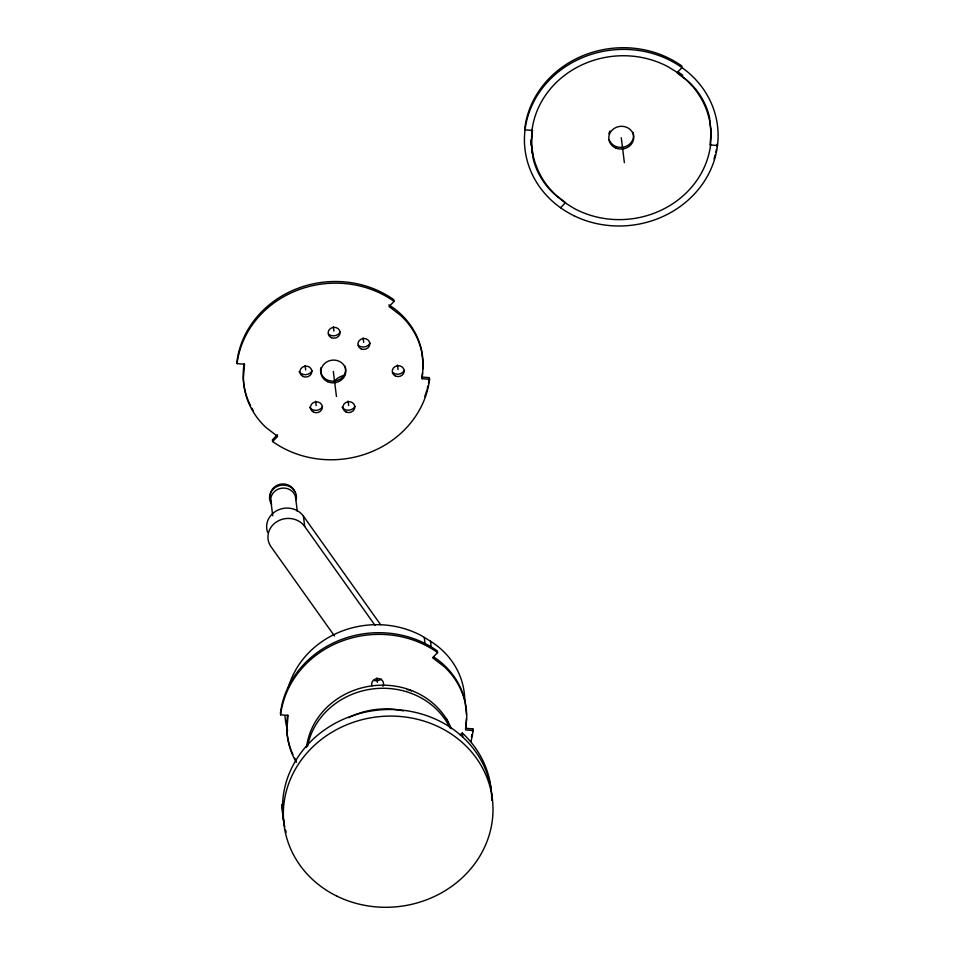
<?xml version="1.0" encoding="UTF-8"?>
<svg xmlns="http://www.w3.org/2000/svg" width="955" height="955" viewBox="0 0 955 955"><rect width="100%" height="100%" fill="white"/><g stroke="black" fill="none" stroke-linecap="round" stroke-linejoin="round"><path stroke-width="1.43" d="M429.571 379.314L422.122 378.705L423.268 364.87L421.585 351.154A81.33 73.941 -7.1 0 0 400.539 315.317L389.031 306.531L394.069 301.398L393.866 299.751A96.968 88.17 -7.1 0 0 296.289 288.947A96.968 88.17 -7.1 0 0 236.9 361.957L237.103 363.616L244.54 364.213L243.394 378.049A81.33 73.941 -7.1 0 0 266.135 427.613L277.642 436.387L272.605 441.52A96.968 88.17 -7.1 0 0 370.182 452.324A96.968 88.17 -7.1 0 0 429.571 379.314L429.356 377.655L421.919 377.046A81.33 73.941 -7.1 0 0 422.564 372.928M277.439 434.74L272.39 439.873L272.605 441.52M560.537 207.748L565.575 202.615L554.067 193.829A81.33 73.941 -7.1 0 1 533.021 157.993L531.422 140.683L531.983 130.405A89.973 81.808 -7.1 0 1 668.404 66.934L677.62 72.676L685.953 79.444L693.258 87.12A89.973 81.808 -7.1 0 1 710.257 124.437L711.212 131.098L710.066 144.921L717.503 145.53L717.301 143.883A96.968 88.17 -7.1 0 1 716.907 146.64M296.325 762.305A81.33 73.941 -7.1 0 1 286.918 729.25L288.064 715.426L280.627 714.817L280.424 713.17A96.968 88.17 -7.1 0 1 339.813 640.148A96.968 88.17 -7.1 0 1 437.39 650.952L437.593 652.599L432.543 657.744L444.063 666.518A81.33 73.941 -7.1 0 1 465.097 702.355L466.792 716.083L465.646 729.907L473.095 730.515A96.968 88.17 -7.1 0 1 470.97 741.474M460.119 734.729L462.292 732.998A104.966 95.44 -7.1 0 1 491.3 790.788M465.443 728.259L472.88 728.868L473.095 730.515M288.374 687.373A89.46 81.342 -7.1 0 1 421.668 635.803L430.49 641.223A81.33 73.941 -7.1 0 1 464.739 699.561M267.555 532.198A19.995 18.181 -7.1 0 1 278.144 509.982A19.995 18.181 -7.1 0 1 303.427 516.142L380.591 624.666M303.427 516.142L304.717 526.468L375.017 625.346M334.501 636.006L271.053 546.773A19.995 18.181 -7.1 0 1 277.141 521.514A19.995 18.181 -7.1 0 1 304.717 526.468M621.263 137.687L624.379 162.672M491.992 800.195L491.658 797.449A104.966 95.44 -7.1 0 0 491.503 793.45M421.919 377.046L422.122 378.705M462.292 732.998L462.805 737.129M397.459 365.073L398.008 369.501M430.49 641.223L431.338 647.979M424.271 637.439L425.118 644.195M363.115 337.879L363.676 342.308M348.098 401.052L348.659 405.481M333.343 326.694L333.904 331.11M376.867 677.895L377.416 682.324M333.331 371.459L336.447 396.444M315.627 401.207L316.189 405.636M305.123 365.514L305.684 369.943M297.303 511.391L295.716 498.677A12.499 11.364 -7.1 0 0 281.068 488.303A12.499 11.364 -7.1 0 0 271.351 503.142M270.79 500.229L272.724 515.772M282.525 808.587L282.012 804.456A104.966 95.44 -7.1 0 0 283.981 821.646M472.88 728.868A96.968 88.17 -7.1 0 1 472.498 731.626M472.009 734.371A96.968 88.17 -7.1 0 1 471.436 737.117M280.627 714.817A96.968 88.17 -7.1 0 1 340.016 641.808A96.968 88.17 -7.1 0 1 437.593 652.599M296.11 760.658A81.33 73.941 -7.1 0 1 294.737 758.21M292.875 754.462A81.33 73.941 -7.1 0 1 287.622 715.14M466.541 718.578A81.33 73.941 -7.1 0 1 465.682 726.886M433.57 656.873A81.33 73.941 -7.1 0 1 466.589 714.436M445.782 718.244A5.993 5.455 -7.1 0 1 447.597 723.413M407.128 689.713A5.993 5.455 -7.1 0 1 411.438 691.05M371.913 685.75A5.993 5.455 -7.1 0 1 378.144 678.528A5.993 5.455 -7.1 0 1 382.943 686.382M287.61 730.468A81.33 73.941 -7.1 0 1 284.972 715.498M381.463 679.136A9.992 9.084 -7.1 0 1 373.93 680.521M428.974 380.412A96.968 88.17 -7.1 0 1 428.485 383.17M427.912 385.904A96.968 88.17 -7.1 0 1 427.243 388.625M426.873 389.974A96.968 88.17 -7.1 0 1 424.677 396.659M237.103 363.616A96.968 88.17 -7.1 0 1 296.492 290.595A96.968 88.17 -7.1 0 1 394.069 301.398M345.03 366.123A12.499 11.364 -7.1 0 1 339.849 379.254A12.499 11.364 -7.1 0 1 324.712 378.383L322.611 376.151A12.499 11.364 -7.1 0 1 320.94 367.615M253.314 410.662A81.33 73.941 -7.1 0 1 251.893 408.227M250.568 405.756A81.33 73.941 -7.1 0 1 244.098 363.939M388.816 304.884A81.33 73.941 -7.1 0 1 422.946 368.761M320.641 369.012A14.994 13.633 -7.1 0 1 320.522 371.4M333.952 381.905A14.994 13.633 -7.1 0 1 344.624 375.47M404.407 370.433A7.497 6.816 -7.1 0 1 392.708 372.581M370.062 343.239A7.497 6.816 -7.1 0 1 358.364 345.388M355.045 406.412A7.497 6.816 -7.1 0 1 342.081 407.224M322.575 406.567A7.497 6.816 -7.1 0 1 309.611 407.379M312.07 370.874A7.497 6.816 -7.1 0 1 299.106 371.686M340.29 332.054A7.497 6.816 -7.1 0 1 328.592 334.202M716.429 149.386A96.968 88.17 -7.1 0 1 715.844 152.132M715.176 154.841A96.968 88.17 -7.1 0 1 713.994 158.888M632.962 132.351A12.499 11.364 -7.1 0 1 627.781 145.482A12.499 11.364 -7.1 0 1 612.644 144.611L610.543 142.379A12.499 11.364 -7.1 0 1 609.171 139.717M608.872 133.843A12.499 11.364 -7.1 0 1 609.982 131.026M532.257 153.636A81.33 73.941 -7.1 0 1 531.804 150.902M531.243 145.375A81.33 73.941 -7.1 0 1 531.123 139.848M710.998 129.45A81.33 73.941 -7.1 0 1 710.95 133.593M677.978 71.888A81.33 73.941 -7.1 0 1 682.741 75.242M270.265 496.099A12.499 11.364 -7.1 0 1 280.555 484.173A12.499 11.364 -7.1 0 1 294.641 491.634M271.638 504.24A13.501 12.272 -7.1 0 1 280.639 485.343A13.501 12.272 -7.1 0 1 296.157 499.752M286.166 832.235A104.966 95.44 -7.1 0 1 285.438 829.668M284.793 827.078A104.966 95.44 -7.1 0 1 375.005 710.436A104.966 95.44 -7.1 0 1 492.135 800.242M307.57 746.225A74.979 68.175 -7.1 0 1 372.486 688.949A74.979 68.175 -7.1 0 1 449.936 727.805M306.507 747.395A74.979 68.175 -7.1 0 1 372.104 685.857A74.979 68.175 -7.1 0 1 451.297 728.653M348.694 717.694A74.979 68.175 -7.1 0 1 403.488 710.902M711.117 134.679L710.556 144.969A89.973 81.808 -7.1 0 1 574.134 208.429L564.918 202.687L556.586 195.93L549.28 188.242A89.973 81.808 -7.1 0 1 532.281 150.926L531.326 144.265L532.472 130.441L525.035 129.832L524.832 128.185A96.968 88.17 -7.1 0 1 584.221 55.163A96.968 88.17 -7.1 0 1 681.798 65.967L682.001 67.626L676.964 72.759L688.471 81.533A81.33 73.941 -7.1 0 1 709.517 117.381L711.117 134.679M327.589 381.678A12.499 11.364 -7.1 0 0 345.806 370.683A12.499 11.364 -7.1 0 0 326.622 362.017A12.499 11.364 -7.1 0 0 327.589 381.678M395.454 376.055A5.993 5.455 -7.1 0 0 404.204 370.779A5.993 5.455 -7.1 0 0 395 366.613A5.993 5.455 -7.1 0 0 395.454 376.055M361.121 348.862A5.993 5.455 -7.1 0 0 369.86 343.585A5.993 5.455 -7.1 0 0 360.656 339.419A5.993 5.455 -7.1 0 0 361.121 348.862M346.104 412.035A5.993 5.455 -7.1 0 0 354.842 406.758A5.993 5.455 -7.1 0 0 345.638 402.592A5.993 5.455 -7.1 0 0 346.104 412.035M313.634 412.19A5.993 5.455 -7.1 0 0 322.372 406.914A5.993 5.455 -7.1 0 0 313.168 402.747A5.993 5.455 -7.1 0 0 313.634 412.19M303.129 376.497A5.993 5.455 -7.1 0 0 311.867 371.22A5.993 5.455 -7.1 0 0 302.663 367.054A5.993 5.455 -7.1 0 0 303.129 376.497M331.349 337.676A5.993 5.455 -7.1 0 0 340.087 332.4A5.993 5.455 -7.1 0 0 330.884 328.233A5.993 5.455 -7.1 0 0 331.349 337.676M573.967 215.735A96.968 88.17 -7.1 0 0 718.1 134.452A96.968 88.17 -7.1 0 0 571.735 62.875A96.968 88.17 -7.1 0 0 573.967 215.735M615.521 147.906A12.499 11.364 -7.1 0 0 633.738 136.911A12.499 11.364 -7.1 0 0 614.554 128.233A12.499 11.364 -7.1 0 0 615.521 147.906M336.96 896.172A104.966 95.44 -7.1 0 0 492.995 808.181A104.966 95.44 -7.1 0 0 334.548 730.706A104.966 95.44 -7.1 0 0 336.96 896.172"/></g></svg>
